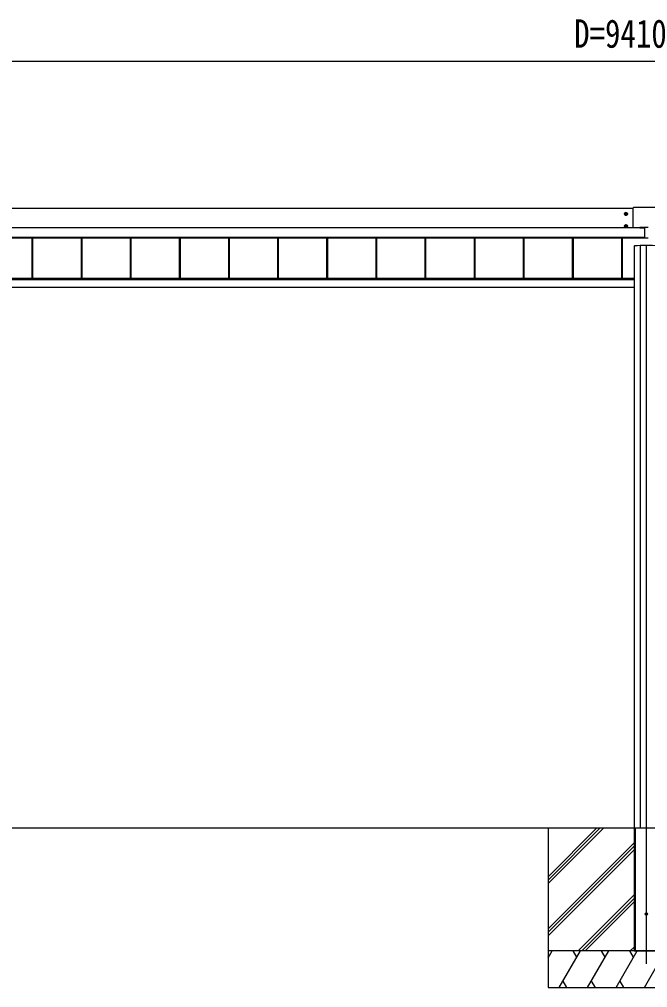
# Model space of a CAD drawing. Units: millimetres, scale not verified. Extents: x -14718 to 14718, y -10396 to 10396.
# Drawn here: x -9560 to -7002, y -7858 to -3917 of the extents above; entities that cross this region are included whole.
import ezdxf
from ezdxf.enums import TextEntityAlignment as Align

# ---------------------------------------------------------------- set-up
doc = ezdxf.new("R2010")
doc.units = ezdxf.units.MM
doc.header["$LTSCALE"] = 50
for name, color, linetype in [('0-3_YKK_12', 2, 'Continuous'), ('0-4_YKK_A1', 4, 'Continuous'), ('0-5_YKK_D', 6, 'Continuous')]:
    doc.layers.add(name, color=color, linetype=linetype)
doc.styles.add('ＭＳ ゴシック', font='')
doc.styles.get('ＭＳ ゴシック').set_extended_font_data('MS Gothic')

msp = doc.modelspace()

# ---------------------------------------------------------------- linework, layer by layer
at = {"layer": '0-3_YKK_12'}
msp.add_line((-7007.43, -7760.42), (-7007.43, -4834.72), dxfattribs=at)
at = {"layer": '0-4_YKK_A1'}
for p, q in [((-7060.43, -4686.79), (-11554.43, -4686.79)), ((-7060.43, -4765.23), (-7060.43, -4683.57)), ((-6955.43, -4682.57), (-7059.43, -4682.57)), ((-7083.18, -4708.53), (-7097.68, -4708.53)), ((-7092.71, -4709.29), (-7093.43, -4709.29)), ((-7090.43, -4715.78), (-7090.43, -4701.28)), ((-7088.15, -4707.77), (-7087.43, -4707.77)), ((-7014.93, -4765.23), (-11705.93, -4765.23)), ((-7014.93, -4765.71), (-11705.93, -4765.71)), ((-7083.18, -4758.5), (-7097.68, -4758.5)), ((-7092.71, -4759.26), (-7093.43, -4759.26)), ((-7090.43, -4765.75), (-7090.43, -4751.25)), ((-7088.15, -4757.74), (-7087.43, -4757.74)), ((-7033.93, -4762.9), (-7033.93, -4765.23)), ((-7033.93, -4762.9), (-7014.93, -4762.9)), ((-7033.93, -4764.9), (-7014.93, -4764.9)), ((-7014.93, -4762.73), (-7014.93, -4807.88)), ((-7014.93, -4762.73), (-6999.93, -4762.73)), ((-7014.93, -4804.69), (-11705.93, -4804.69)), ((-7014.93, -4805.2), (-11705.93, -4805.2)), ((-11705.93, -4805.34), (-7014.93, -4805.34)), ((-7014.93, -4805.34), (-11705.93, -4805.34)), ((-9508.93, -4805.34), (-9508.93, -4971.57)), ((-9506.33, -4805.34), (-9506.33, -4971.57)), ((-9505.93, -4805.34), (-9505.93, -4971.57)), ((-9308.93, -4805.34), (-9308.93, -4971.57)), ((-9306.33, -4805.34), (-9306.33, -4971.57)), ((-9305.93, -4805.34), (-9305.93, -4971.57)), ((-9108.93, -4805.34), (-9108.93, -4971.57)), ((-9106.33, -4805.34), (-9106.33, -4971.57)), ((-9105.93, -4805.34), (-9105.93, -4971.57)), ((-8908.93, -4805.34), (-8908.93, -4971.57)), ((-8906.33, -4805.34), (-8906.33, -4971.57)), ((-8905.93, -4805.34), (-8905.93, -4971.57)), ((-8708.93, -4805.34), (-8708.93, -4971.57)), ((-8706.33, -4805.34), (-8706.33, -4971.57)), ((-8705.93, -4805.34), (-8705.93, -4971.57)), ((-8508.93, -4805.34), (-8508.93, -4971.57)), ((-8506.33, -4805.34), (-8506.33, -4971.57)), ((-8505.93, -4805.34), (-8505.93, -4971.57)), ((-8308.93, -4805.34), (-8308.93, -4971.57)), ((-8306.33, -4805.34), (-8306.33, -4971.57)), ((-8305.93, -4805.34), (-8305.93, -4971.57)), ((-8108.93, -4805.34), (-8108.93, -4971.57)), ((-8106.33, -4805.34), (-8106.33, -4971.57)), ((-8105.93, -4805.34), (-8105.93, -4971.57)), ((-7908.93, -4805.34), (-7908.93, -4971.57)), ((-7906.33, -4805.34), (-7906.33, -4971.57)), ((-7905.93, -4805.34), (-7905.93, -4971.57)), ((-7708.93, -4805.34), (-7708.93, -4971.57)), ((-7706.33, -4805.34), (-7706.33, -4971.57)), ((-7705.93, -4805.34), (-7705.93, -4971.57)), ((-7508.93, -4805.34), (-7508.93, -4971.57)), ((-7506.33, -4805.34), (-7506.33, -4971.57)), ((-7505.93, -4805.34), (-7505.93, -4971.57)), ((-7308.93, -4805.34), (-7308.93, -4971.57)), ((-7306.33, -4805.34), (-7306.33, -4971.57)), ((-7305.93, -4805.34), (-7305.93, -4971.57)), ((-7108.93, -4805.34), (-7108.93, -4971.57)), ((-7106.33, -4805.34), (-7106.33, -4971.57)), ((-7105.93, -4805.34), (-7105.93, -4971.57)), ((-6999.93, -4807.88), (-7014.93, -4807.88)), ((-7057.43, -4839.28), (-7057.43, -7203.92)), ((-7032.24, -4837.54), (-7032.24, -7207.92)), ((-7057.43, -4971.57), (-11557.43, -4971.57)), ((-7057.43, -4973.57), (-11557.43, -4973.57)), ((-7057.43, -4976.44), (-11557.43, -4976.44)), ((-7058.28, -5007.92), (-11556.58, -5007.92)), ((-11557.43, -7207.92), (-1907.43, -7207.92)), ((-7407.43, -7207.92), (-7407.43, -7857.92)), ((-7407.43, -7434.55), (-7180.8, -7207.92)), ((-7407.43, -7406.27), (-7209.08, -7207.92)), ((-7407.43, -7420.41), (-7195, -7207.98)), ((-7057.43, -7203.92), (-7057.43, -7707.92)), ((-7057.43, -7207.92), (-7057.13, -7207.92)), ((-7057.43, -7207.92), (-7057.43, -7707.92)), ((-7057.13, -7207.92), (-6957.73, -7207.92)), ((-7054.93, -7207.92), (-7054.93, -7707.92)), ((-7053.43, -7207.92), (-7053.43, -7707.92)), ((-7407.43, -7618.4), (-7057.43, -7268.4)), ((-7407.43, -7632.54), (-7057.43, -7282.54)), ((-7407.43, -7646.68), (-7057.43, -7296.68)), ((-7284.82, -7707.92), (-7057.43, -7480.53)), ((-7270.68, -7707.92), (-7057.43, -7494.67)), ((-7256.54, -7707.92), (-7057.43, -7508.82)), ((-6607.43, -7707.92), (-7407.43, -7707.92)), ((-7407.43, -7736.86), (-7390.72, -7707.92)), ((-6607.43, -7707.92), (-7407.43, -7707.92)), ((-7361.85, -7857.92), (-7275.25, -7707.92)), ((-7290.25, -7733.9), (-7305.25, -7707.92)), ((-7246.38, -7857.92), (-7159.78, -7707.92)), ((-7174.78, -7733.9), (-7189.78, -7707.92)), ((-7130.91, -7857.92), (-7044.31, -7707.92)), ((-7059.31, -7733.9), (-7074.31, -7707.92)), ((-7072.69, -7707.92), (-7057.43, -7692.66)), ((-7057.43, -7707.92), (-6957.43, -7707.92)), ((-7015.44, -7857.92), (-6928.84, -7707.92)), ((-7405.72, -7733.9), (-7407.43, -7730.94)), ((-7346.86, -7831.94), (-7331.86, -7857.92)), ((-7231.39, -7831.94), (-7216.39, -7857.92)), ((-7115.92, -7831.94), (-7100.92, -7857.92)), ((-7407.43, -7857.92), (-6607.43, -7857.92))]:
    msp.add_line(p, q, dxfattribs=at)
for points in [[(-7090.43, -4702.76), (-7085.43, -4705.64), (-7085.43, -4711.42), (-7090.43, -4714.3), (-7095.43, -4711.42), (-7095.43, -4705.64)], [(-7090.43, -4752.73), (-7085.43, -4755.61), (-7085.43, -4761.39), (-7090.43, -4764.27), (-7095.43, -4761.39), (-7095.43, -4755.61)]]:
    msp.add_lwpolyline(points, close=True, dxfattribs=at)
for points in [[(-7093.43, -4709.29), (-7093.43, -4707.77), (-7092.71, -4707.77)], [(-7091.19, -4706.25), (-7091.19, -4705.53), (-7089.67, -4705.53), (-7089.67, -4706.25)], [(-7089.67, -4710.81), (-7089.67, -4711.53), (-7091.19, -4711.53), (-7091.19, -4710.81)], [(-7087.43, -4707.77), (-7087.43, -4709.29), (-7088.15, -4709.29)], [(-7093.43, -4759.26), (-7093.43, -4757.74), (-7092.71, -4757.74)], [(-7091.19, -4756.22), (-7091.19, -4755.5), (-7089.67, -4755.5), (-7089.67, -4756.22)], [(-7089.67, -4760.78), (-7089.67, -4761.5), (-7091.19, -4761.5), (-7091.19, -4760.78)], [(-7087.43, -4757.74), (-7087.43, -4759.26), (-7088.15, -4759.26)], [(-7057.13, -7207.92), (-6957.73, -7207.92), (-6957.43, -7207.92)]]:
    msp.add_lwpolyline(points, dxfattribs=at)
for centre, radius in [((-7090.43, -4708.53), 6.25), ((-7090.43, -4708.53), 5), ((-7090.43, -4758.5), 6.25), ((-7090.43, -4758.5), 5), ((-7007.43, -7557.92), 5)]:
    msp.add_circle(centre, radius, dxfattribs=at)
for centre, radius, start, end in [((-7059.43, -4683.57), 1, 89.98255, 179.98254), ((-7090.43, -4708.53), 5.58, 153.74848, 206.25152), ((-7090.43, -4708.53), 5.58, 93.74848, 146.25152), ((-7090.43, -4708.53), 5.58, 213.74848, 266.25152), ((-7092.71, -4706.25), 1.52, 270, 0), ((-7092.71, -4710.81), 1.52, 0, 90), ((-7090.43, -4708.53), 5.58, 33.74848, 86.25152), ((-7090.43, -4708.53), 5.58, 273.74848, 326.25152), ((-7088.15, -4706.25), 1.52, 180, 270), ((-7088.15, -4710.81), 1.52, 90, 180), ((-7090.43, -4708.53), 5.58, 333.74848, 26.25152), ((-7090.43, -4758.5), 5.58, 153.74848, 206.25152), ((-7090.43, -4758.5), 5.58, 93.74848, 146.25152), ((-7090.43, -4758.5), 5.58, 213.74848, 266.25152), ((-7092.71, -4756.22), 1.52, 270, 0), ((-7092.71, -4760.78), 1.52, 0, 90), ((-7090.43, -4758.5), 5.58, 33.74848, 86.25152), ((-7090.43, -4758.5), 5.58, 273.74848, 326.25152), ((-7088.15, -4756.22), 1.52, 180, 270), ((-7088.15, -4760.78), 1.52, 90, 180), ((-7090.43, -4758.5), 5.58, 333.74848, 26.25152)]:
    msp.add_arc(centre, radius, start, end, dxfattribs=at)
msp.add_ellipse((-7007.43, -4839.28), major_axis=(50, 0), ratio=0.04, start_param=6.2831853, end_param=9.424778, dxfattribs=at)
at = {"layer": '0-5_YKK_D'}
msp.add_line((-11537.43, -4086.79), (-2477.43, -4086.79), dxfattribs=at)

# ---------------------------------------------------------------- texts
at = {"layer": '0-5_YKK_D', "style": 'ＭＳ ゴシック', "width": 0.8}
msp.add_text('D=9410', height=115.5, dxfattribs=at).set_placement((-7301.43, -4066.79), align=Align.BOTTOM_LEFT)

doc.saveas('drawing.dxf')
